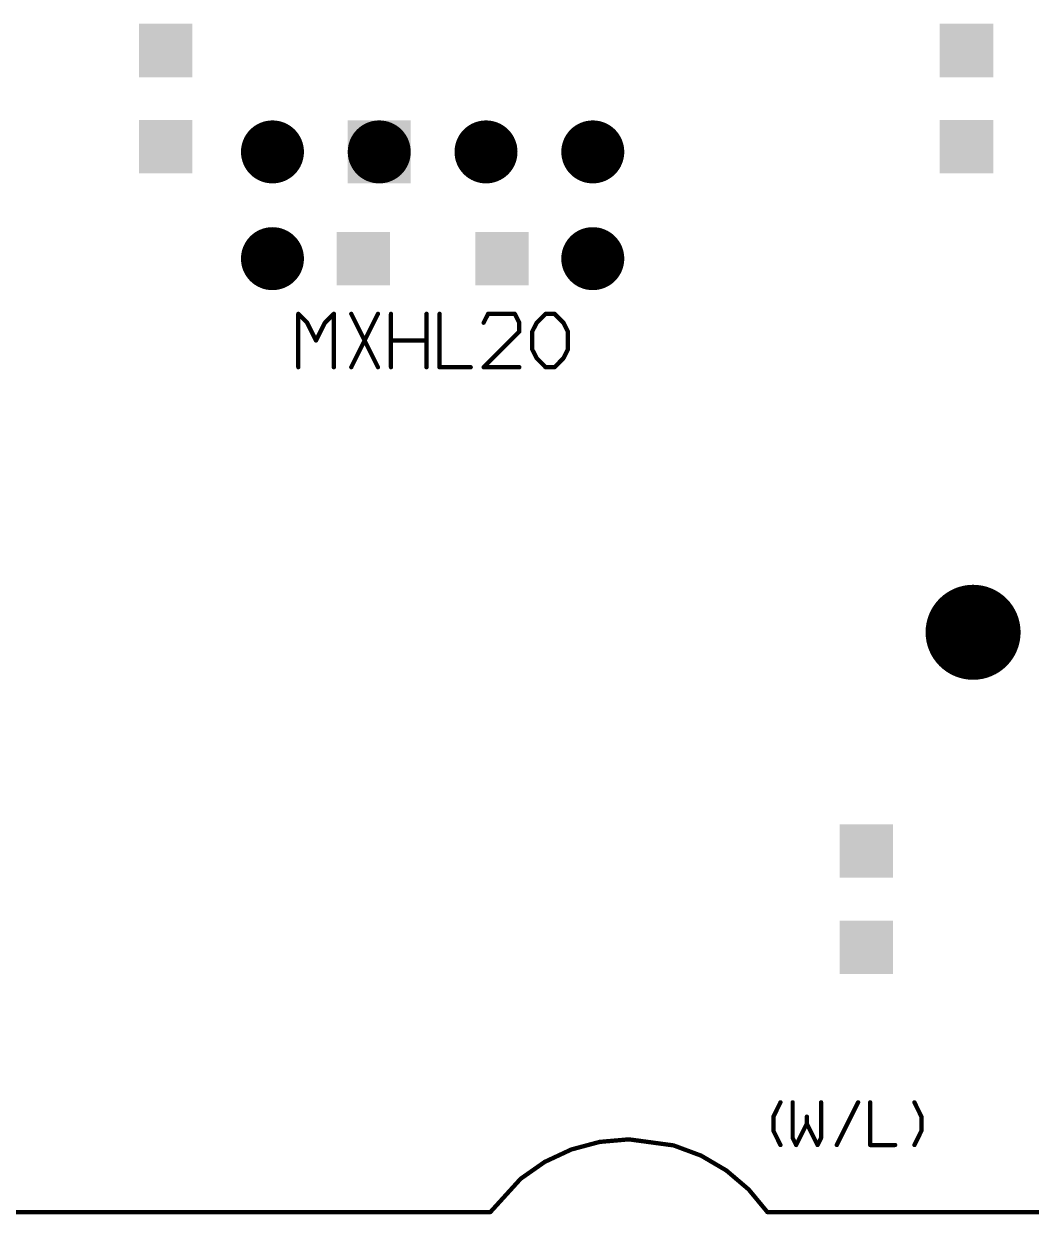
# Model space of a CAD drawing. Header units: millimetres. Extents: x 451 to 799, y 260 to 388.
# Drawn here: x 627.09 to 651.05, y 259.67 to 287.99 of the extents above; entities that cross this region are included whole.
import ezdxf

# ---------------------------------------------------------------- set-up
doc = ezdxf.new("R2010")
doc.units = ezdxf.units.MM
for name, color, linetype in [('3_A_', 4, 'Continuous'), ('4_A_', 54, 'Continuous'), ('5_A_', 7, 'Continuous'), ('8_A_', 3, 'Continuous')]:
    doc.layers.add(name, color=color, linetype=linetype)

# ---------------------------------------------------------------- blocks, each defined once
blk = doc.blocks.new('D24ROUND1_4986X1_4986')
blk.add_lwpolyline([(0.37465, 0, 0.7493, 0.7493, 1), (-0.37465, 0, 0.7493, 0.7493, 1), (0.37465, 0, 0.7493, 0.7493, 0)], format="xyseb")
blk = doc.blocks.new('D25ROUND2_2606X2_2606')
blk.add_lwpolyline([(0.56515, 0, 1.1303, 1.1303, 1), (-0.56515, 0, 1.1303, 1.1303, 1), (0.56515, 0, 1.1303, 1.1303, 0)], format="xyseb")
blk = doc.blocks.new('D16SQUARE1_27X1_27')
blk.add_solid([(-0.635, -0.635), (0.635, -0.635), (-0.635, 0.635), (0.635, 0.635)])
blk = doc.blocks.new('D41SQUARE1_4986X1_4986')
blk.add_solid([(-0.7493, -0.7493), (0.7493, -0.7493), (-0.7493, 0.7493), (0.7493, 0.7493)])

msp = doc.modelspace()

# ---------------------------------------------------------------- linework, layer by layer
at = {"layer": '5_A_'}
for points in [[(633.828, 280.881, 0.102, 0.102, 0), (633.617, 281.092, 0.102, 0.102, 0)], [(633.617, 281.092, 0.102, 0.102, 0), (633.617, 279.822, 0.102, 0.102, 0)], [(634.463, 281.092, 0.102, 0.102, 0), (634.252, 280.881, 0.102, 0.102, 0)], [(634.463, 279.822, 0.102, 0.102, 0), (634.463, 281.092, 0.102, 0.102, 0)], [(635.512, 279.822, 0.102, 0.102, 0), (634.877, 281.092, 0.102, 0.102, 0)], [(635.512, 281.092, 0.102, 0.102, 0), (634.877, 279.822, 0.102, 0.102, 0)], [(635.822, 279.822, 0.102, 0.102, 0), (635.822, 281.092, 0.102, 0.102, 0)], [(636.668, 279.822, 0.102, 0.102, 0), (636.668, 281.092, 0.102, 0.102, 0)], [(636.978, 279.822, 0.102, 0.102, 0), (636.978, 281.092, 0.102, 0.102, 0)], [(638.133, 281.092, 0.102, 0.102, 0), (638.027, 280.881, 0.102, 0.102, 0)], [(638.768, 281.092, 0.102, 0.102, 0), (638.133, 281.092, 0.102, 0.102, 0)], [(638.875, 280.881, 0.102, 0.102, 0), (638.768, 281.092, 0.102, 0.102, 0)], [(639.289, 280.881, 0.102, 0.102, 0), (639.5, 281.092, 0.102, 0.102, 0)], [(639.5, 281.092, 0.102, 0.102, 0), (639.713, 281.092, 0.102, 0.102, 0)], [(639.713, 281.092, 0.102, 0.102, 0), (639.924, 280.881, 0.102, 0.102, 0)], [(634.039, 280.457, 0.102, 0.102, 0), (633.828, 280.881, 0.102, 0.102, 0)], [(634.252, 280.881, 0.102, 0.102, 0), (634.039, 280.457, 0.102, 0.102, 0)], [(638.027, 279.822, 0.102, 0.102, 0), (638.875, 280.67, 0.102, 0.102, 0)], [(638.875, 280.67, 0.102, 0.102, 0), (638.875, 280.881, 0.102, 0.102, 0)], [(639.182, 280.67, 0.102, 0.102, 0), (639.289, 280.881, 0.102, 0.102, 0)], [(639.182, 280.246, 0.102, 0.102, 0), (639.182, 280.67, 0.102, 0.102, 0)], [(639.924, 280.881, 0.102, 0.102, 0), (640.031, 280.67, 0.102, 0.102, 0)], [(640.031, 280.67, 0.102, 0.102, 0), (640.031, 280.246, 0.102, 0.102, 0)], [(636.668, 280.457, 0.102, 0.102, 0), (635.822, 280.457, 0.102, 0.102, 0)], [(639.289, 280.035, 0.102, 0.102, 0), (639.182, 280.246, 0.102, 0.102, 0)], [(640.031, 280.246, 0.102, 0.102, 0), (639.924, 280.035, 0.102, 0.102, 0)], [(637.719, 279.822, 0.102, 0.102, 0), (636.978, 279.822, 0.102, 0.102, 0)], [(638.875, 279.822, 0.102, 0.102, 0), (638.027, 279.822, 0.102, 0.102, 0)], [(639.5, 279.822, 0.102, 0.102, 0), (639.289, 280.035, 0.102, 0.102, 0)], [(639.713, 279.822, 0.102, 0.102, 0), (639.5, 279.822, 0.102, 0.102, 0)], [(639.924, 280.035, 0.102, 0.102, 0), (639.713, 279.822, 0.102, 0.102, 0)], [(644.92, 261.991, 0.102, 0.102, 0), (645.088, 262.331, 0.102, 0.102, 0)], [(645.378, 261.483, 0.102, 0.102, 0), (645.378, 262.331, 0.102, 0.102, 0)], [(646.053, 262.331, 0.102, 0.102, 0), (646.053, 261.483, 0.102, 0.102, 0)], [(646.935, 262.331, 0.102, 0.102, 0), (646.427, 261.315, 0.102, 0.102, 0)], [(647.222, 261.315, 0.102, 0.102, 0), (647.222, 262.331, 0.102, 0.102, 0)], [(648.441, 261.991, 0.102, 0.102, 0), (648.273, 262.331, 0.102, 0.102, 0)], [(644.92, 261.653, 0.102, 0.102, 0), (644.92, 261.991, 0.102, 0.102, 0)], [(645.715, 261.991, 0.102, 0.102, 0), (645.715, 261.823, 0.102, 0.102, 0)], [(648.441, 261.653, 0.102, 0.102, 0), (648.441, 261.991, 0.102, 0.102, 0)], [(645.715, 261.823, 0.102, 0.102, 0), (645.461, 261.315, 0.102, 0.102, 0)], [(645.969, 261.315, 0.102, 0.102, 0), (645.715, 261.823, 0.102, 0.102, 0)], [(645.088, 261.315, 0.102, 0.102, 0), (644.92, 261.653, 0.102, 0.102, 0)], [(645.461, 261.315, 0.102, 0.102, 0), (645.378, 261.483, 0.102, 0.102, 0)], [(646.053, 261.483, 0.102, 0.102, 0), (645.969, 261.315, 0.102, 0.102, 0)], [(648.273, 261.315, 0.102, 0.102, 0), (648.441, 261.653, 0.102, 0.102, 0)], [(647.816, 261.315, 0.102, 0.102, 0), (647.222, 261.315, 0.102, 0.102, 0)]]:
    msp.add_lwpolyline(points, format="xyseb", dxfattribs=at)
for points in [[(633.592, 281.092, 0.0508, 0.0508, 1), (633.643, 281.092, 0.0508, 0.0508, 1), (633.592, 281.092, 0.0508, 0.0508, 0)], [(633.592, 281.092, 0.0508, 0.0508, 1), (633.643, 281.092, 0.0508, 0.0508, 1), (633.592, 281.092, 0.0508, 0.0508, 0)], [(633.592, 281.092, 0.0508, 0.0508, 1), (633.643, 281.092, 0.0508, 0.0508, 1), (633.592, 281.092, 0.0508, 0.0508, 0)], [(634.438, 281.092, 0.0508, 0.0508, 1), (634.489, 281.092, 0.0508, 0.0508, 1), (634.438, 281.092, 0.0508, 0.0508, 0)], [(634.438, 281.092, 0.0508, 0.0508, 1), (634.489, 281.092, 0.0508, 0.0508, 1), (634.438, 281.092, 0.0508, 0.0508, 0)], [(634.438, 281.092, 0.0508, 0.0508, 1), (634.489, 281.092, 0.0508, 0.0508, 1), (634.438, 281.092, 0.0508, 0.0508, 0)], [(634.852, 281.092, 0.0508, 0.0508, 1), (634.903, 281.092, 0.0508, 0.0508, 1), (634.852, 281.092, 0.0508, 0.0508, 0)], [(634.852, 281.092, 0.0508, 0.0508, 1), (634.903, 281.092, 0.0508, 0.0508, 1), (634.852, 281.092, 0.0508, 0.0508, 0)], [(635.487, 281.092, 0.0508, 0.0508, 1), (635.538, 281.092, 0.0508, 0.0508, 1), (635.487, 281.092, 0.0508, 0.0508, 0)], [(635.797, 281.092, 0.0508, 0.0508, 1), (635.847, 281.092, 0.0508, 0.0508, 1), (635.797, 281.092, 0.0508, 0.0508, 0)], [(635.797, 281.092, 0.0508, 0.0508, 1), (635.847, 281.092, 0.0508, 0.0508, 1), (635.797, 281.092, 0.0508, 0.0508, 0)], [(636.642, 281.092, 0.0508, 0.0508, 1), (636.693, 281.092, 0.0508, 0.0508, 1), (636.642, 281.092, 0.0508, 0.0508, 0)], [(636.642, 281.092, 0.0508, 0.0508, 1), (636.693, 281.092, 0.0508, 0.0508, 1), (636.642, 281.092, 0.0508, 0.0508, 0)], [(636.952, 281.092, 0.0508, 0.0508, 1), (637.003, 281.092, 0.0508, 0.0508, 1), (636.952, 281.092, 0.0508, 0.0508, 0)], [(636.952, 281.092, 0.0508, 0.0508, 1), (637.003, 281.092, 0.0508, 0.0508, 1), (636.952, 281.092, 0.0508, 0.0508, 0)], [(638.108, 281.092, 0.0508, 0.0508, 1), (638.159, 281.092, 0.0508, 0.0508, 1), (638.108, 281.092, 0.0508, 0.0508, 0)], [(638.108, 281.092, 0.0508, 0.0508, 1), (638.159, 281.092, 0.0508, 0.0508, 1), (638.108, 281.092, 0.0508, 0.0508, 0)], [(638.108, 281.092, 0.0508, 0.0508, 1), (638.159, 281.092, 0.0508, 0.0508, 1), (638.108, 281.092, 0.0508, 0.0508, 0)], [(638.743, 281.092, 0.0508, 0.0508, 1), (638.794, 281.092, 0.0508, 0.0508, 1), (638.743, 281.092, 0.0508, 0.0508, 0)], [(638.743, 281.092, 0.0508, 0.0508, 1), (638.794, 281.092, 0.0508, 0.0508, 1), (638.743, 281.092, 0.0508, 0.0508, 0)], [(638.743, 281.092, 0.0508, 0.0508, 1), (638.794, 281.092, 0.0508, 0.0508, 1), (638.743, 281.092, 0.0508, 0.0508, 0)], [(639.475, 281.092, 0.0508, 0.0508, 1), (639.525, 281.092, 0.0508, 0.0508, 1), (639.475, 281.092, 0.0508, 0.0508, 0)], [(639.475, 281.092, 0.0508, 0.0508, 1), (639.525, 281.092, 0.0508, 0.0508, 1), (639.475, 281.092, 0.0508, 0.0508, 0)], [(639.475, 281.092, 0.0508, 0.0508, 1), (639.525, 281.092, 0.0508, 0.0508, 1), (639.475, 281.092, 0.0508, 0.0508, 0)], [(639.688, 281.092, 0.0508, 0.0508, 1), (639.739, 281.092, 0.0508, 0.0508, 1), (639.688, 281.092, 0.0508, 0.0508, 0)], [(639.688, 281.092, 0.0508, 0.0508, 1), (639.739, 281.092, 0.0508, 0.0508, 1), (639.688, 281.092, 0.0508, 0.0508, 0)], [(639.688, 281.092, 0.0508, 0.0508, 1), (639.739, 281.092, 0.0508, 0.0508, 1), (639.688, 281.092, 0.0508, 0.0508, 0)], [(633.803, 280.881, 0.0508, 0.0508, 1), (633.854, 280.881, 0.0508, 0.0508, 1), (633.803, 280.881, 0.0508, 0.0508, 0)], [(633.803, 280.881, 0.0508, 0.0508, 1), (633.854, 280.881, 0.0508, 0.0508, 1), (633.803, 280.881, 0.0508, 0.0508, 0)], [(633.803, 280.881, 0.0508, 0.0508, 1), (633.854, 280.881, 0.0508, 0.0508, 1), (633.803, 280.881, 0.0508, 0.0508, 0)], [(634.227, 280.881, 0.0508, 0.0508, 1), (634.278, 280.881, 0.0508, 0.0508, 1), (634.227, 280.881, 0.0508, 0.0508, 0)], [(634.227, 280.881, 0.0508, 0.0508, 1), (634.278, 280.881, 0.0508, 0.0508, 1), (634.227, 280.881, 0.0508, 0.0508, 0)], [(634.227, 280.881, 0.0508, 0.0508, 1), (634.278, 280.881, 0.0508, 0.0508, 1), (634.227, 280.881, 0.0508, 0.0508, 0)], [(638.001, 280.881, 0.0508, 0.0508, 1), (638.052, 280.881, 0.0508, 0.0508, 1), (638.001, 280.881, 0.0508, 0.0508, 0)], [(638.001, 280.881, 0.0508, 0.0508, 1), (638.052, 280.881, 0.0508, 0.0508, 1), (638.001, 280.881, 0.0508, 0.0508, 0)], [(638.85, 280.881, 0.0508, 0.0508, 1), (638.901, 280.881, 0.0508, 0.0508, 1), (638.85, 280.881, 0.0508, 0.0508, 0)], [(638.85, 280.881, 0.0508, 0.0508, 1), (638.901, 280.881, 0.0508, 0.0508, 1), (638.85, 280.881, 0.0508, 0.0508, 0)], [(638.85, 280.881, 0.0508, 0.0508, 1), (638.901, 280.881, 0.0508, 0.0508, 1), (638.85, 280.881, 0.0508, 0.0508, 0)], [(638.85, 280.67, 0.0508, 0.0508, 1), (638.901, 280.67, 0.0508, 0.0508, 1), (638.85, 280.67, 0.0508, 0.0508, 0)], [(638.85, 280.67, 0.0508, 0.0508, 1), (638.901, 280.67, 0.0508, 0.0508, 1), (638.85, 280.67, 0.0508, 0.0508, 0)], [(638.85, 280.67, 0.0508, 0.0508, 1), (638.901, 280.67, 0.0508, 0.0508, 1), (638.85, 280.67, 0.0508, 0.0508, 0)], [(639.157, 280.67, 0.0508, 0.0508, 1), (639.208, 280.67, 0.0508, 0.0508, 1), (639.157, 280.67, 0.0508, 0.0508, 0)], [(639.157, 280.67, 0.0508, 0.0508, 1), (639.208, 280.67, 0.0508, 0.0508, 1), (639.157, 280.67, 0.0508, 0.0508, 0)], [(639.157, 280.67, 0.0508, 0.0508, 1), (639.208, 280.67, 0.0508, 0.0508, 1), (639.157, 280.67, 0.0508, 0.0508, 0)], [(639.264, 280.881, 0.0508, 0.0508, 1), (639.315, 280.881, 0.0508, 0.0508, 1), (639.264, 280.881, 0.0508, 0.0508, 0)], [(639.264, 280.881, 0.0508, 0.0508, 1), (639.315, 280.881, 0.0508, 0.0508, 1), (639.264, 280.881, 0.0508, 0.0508, 0)], [(639.264, 280.881, 0.0508, 0.0508, 1), (639.315, 280.881, 0.0508, 0.0508, 1), (639.264, 280.881, 0.0508, 0.0508, 0)], [(639.899, 280.881, 0.0508, 0.0508, 1), (639.95, 280.881, 0.0508, 0.0508, 1), (639.899, 280.881, 0.0508, 0.0508, 0)], [(639.899, 280.881, 0.0508, 0.0508, 1), (639.95, 280.881, 0.0508, 0.0508, 1), (639.899, 280.881, 0.0508, 0.0508, 0)], [(639.899, 280.881, 0.0508, 0.0508, 1), (639.95, 280.881, 0.0508, 0.0508, 1), (639.899, 280.881, 0.0508, 0.0508, 0)], [(640.005, 280.67, 0.0508, 0.0508, 1), (640.056, 280.67, 0.0508, 0.0508, 1), (640.005, 280.67, 0.0508, 0.0508, 0)], [(640.005, 280.67, 0.0508, 0.0508, 1), (640.056, 280.67, 0.0508, 0.0508, 1), (640.005, 280.67, 0.0508, 0.0508, 0)], [(640.005, 280.67, 0.0508, 0.0508, 1), (640.056, 280.67, 0.0508, 0.0508, 1), (640.005, 280.67, 0.0508, 0.0508, 0)], [(634.014, 280.457, 0.0508, 0.0508, 1), (634.064, 280.457, 0.0508, 0.0508, 1), (634.014, 280.457, 0.0508, 0.0508, 0)], [(634.014, 280.457, 0.0508, 0.0508, 1), (634.064, 280.457, 0.0508, 0.0508, 1), (634.014, 280.457, 0.0508, 0.0508, 0)], [(634.014, 280.457, 0.0508, 0.0508, 1), (634.064, 280.457, 0.0508, 0.0508, 1), (634.014, 280.457, 0.0508, 0.0508, 0)], [(635.797, 280.457, 0.0508, 0.0508, 1), (635.847, 280.457, 0.0508, 0.0508, 1), (635.797, 280.457, 0.0508, 0.0508, 0)], [(635.797, 280.457, 0.0508, 0.0508, 1), (635.847, 280.457, 0.0508, 0.0508, 1), (635.797, 280.457, 0.0508, 0.0508, 0)], [(636.642, 280.457, 0.0508, 0.0508, 1), (636.693, 280.457, 0.0508, 0.0508, 1), (636.642, 280.457, 0.0508, 0.0508, 0)], [(639.157, 280.246, 0.0508, 0.0508, 1), (639.208, 280.246, 0.0508, 0.0508, 1), (639.157, 280.246, 0.0508, 0.0508, 0)], [(639.157, 280.246, 0.0508, 0.0508, 1), (639.208, 280.246, 0.0508, 0.0508, 1), (639.157, 280.246, 0.0508, 0.0508, 0)], [(639.157, 280.246, 0.0508, 0.0508, 1), (639.208, 280.246, 0.0508, 0.0508, 1), (639.157, 280.246, 0.0508, 0.0508, 0)], [(640.005, 280.246, 0.0508, 0.0508, 1), (640.056, 280.246, 0.0508, 0.0508, 1), (640.005, 280.246, 0.0508, 0.0508, 0)], [(640.005, 280.246, 0.0508, 0.0508, 1), (640.056, 280.246, 0.0508, 0.0508, 1), (640.005, 280.246, 0.0508, 0.0508, 0)], [(640.005, 280.246, 0.0508, 0.0508, 1), (640.056, 280.246, 0.0508, 0.0508, 1), (640.005, 280.246, 0.0508, 0.0508, 0)], [(633.592, 279.822, 0.0508, 0.0508, 1), (633.643, 279.822, 0.0508, 0.0508, 1), (633.592, 279.822, 0.0508, 0.0508, 0)], [(633.592, 279.822, 0.0508, 0.0508, 1), (633.643, 279.822, 0.0508, 0.0508, 1), (633.592, 279.822, 0.0508, 0.0508, 0)], [(634.438, 279.822, 0.0508, 0.0508, 1), (634.489, 279.822, 0.0508, 0.0508, 1), (634.438, 279.822, 0.0508, 0.0508, 0)], [(634.852, 279.822, 0.0508, 0.0508, 1), (634.903, 279.822, 0.0508, 0.0508, 1), (634.852, 279.822, 0.0508, 0.0508, 0)], [(634.852, 279.822, 0.0508, 0.0508, 1), (634.903, 279.822, 0.0508, 0.0508, 1), (634.852, 279.822, 0.0508, 0.0508, 0)], [(635.487, 279.822, 0.0508, 0.0508, 1), (635.538, 279.822, 0.0508, 0.0508, 1), (635.487, 279.822, 0.0508, 0.0508, 0)], [(635.797, 279.822, 0.0508, 0.0508, 1), (635.847, 279.822, 0.0508, 0.0508, 1), (635.797, 279.822, 0.0508, 0.0508, 0)], [(636.642, 279.822, 0.0508, 0.0508, 1), (636.693, 279.822, 0.0508, 0.0508, 1), (636.642, 279.822, 0.0508, 0.0508, 0)], [(636.952, 279.822, 0.0508, 0.0508, 1), (637.003, 279.822, 0.0508, 0.0508, 1), (636.952, 279.822, 0.0508, 0.0508, 0)], [(636.952, 279.822, 0.0508, 0.0508, 1), (637.003, 279.822, 0.0508, 0.0508, 1), (636.952, 279.822, 0.0508, 0.0508, 0)], [(636.952, 279.822, 0.0508, 0.0508, 1), (637.003, 279.822, 0.0508, 0.0508, 1), (636.952, 279.822, 0.0508, 0.0508, 0)], [(637.694, 279.822, 0.0508, 0.0508, 1), (637.745, 279.822, 0.0508, 0.0508, 1), (637.694, 279.822, 0.0508, 0.0508, 0)], [(638.001, 279.822, 0.0508, 0.0508, 1), (638.052, 279.822, 0.0508, 0.0508, 1), (638.001, 279.822, 0.0508, 0.0508, 0)], [(638.001, 279.822, 0.0508, 0.0508, 1), (638.052, 279.822, 0.0508, 0.0508, 1), (638.001, 279.822, 0.0508, 0.0508, 0)], [(638.001, 279.822, 0.0508, 0.0508, 1), (638.052, 279.822, 0.0508, 0.0508, 1), (638.001, 279.822, 0.0508, 0.0508, 0)], [(638.85, 279.822, 0.0508, 0.0508, 1), (638.901, 279.822, 0.0508, 0.0508, 1), (638.85, 279.822, 0.0508, 0.0508, 0)], [(639.264, 280.035, 0.0508, 0.0508, 1), (639.315, 280.035, 0.0508, 0.0508, 1), (639.264, 280.035, 0.0508, 0.0508, 0)], [(639.264, 280.035, 0.0508, 0.0508, 1), (639.315, 280.035, 0.0508, 0.0508, 1), (639.264, 280.035, 0.0508, 0.0508, 0)], [(639.264, 280.035, 0.0508, 0.0508, 1), (639.315, 280.035, 0.0508, 0.0508, 1), (639.264, 280.035, 0.0508, 0.0508, 0)], [(639.475, 279.822, 0.0508, 0.0508, 1), (639.525, 279.822, 0.0508, 0.0508, 1), (639.475, 279.822, 0.0508, 0.0508, 0)], [(639.475, 279.822, 0.0508, 0.0508, 1), (639.525, 279.822, 0.0508, 0.0508, 1), (639.475, 279.822, 0.0508, 0.0508, 0)], [(639.475, 279.822, 0.0508, 0.0508, 1), (639.525, 279.822, 0.0508, 0.0508, 1), (639.475, 279.822, 0.0508, 0.0508, 0)], [(639.688, 279.822, 0.0508, 0.0508, 1), (639.739, 279.822, 0.0508, 0.0508, 1), (639.688, 279.822, 0.0508, 0.0508, 0)], [(639.688, 279.822, 0.0508, 0.0508, 1), (639.739, 279.822, 0.0508, 0.0508, 1), (639.688, 279.822, 0.0508, 0.0508, 0)], [(639.688, 279.822, 0.0508, 0.0508, 1), (639.739, 279.822, 0.0508, 0.0508, 1), (639.688, 279.822, 0.0508, 0.0508, 0)], [(639.899, 280.035, 0.0508, 0.0508, 1), (639.95, 280.035, 0.0508, 0.0508, 1), (639.899, 280.035, 0.0508, 0.0508, 0)], [(639.899, 280.035, 0.0508, 0.0508, 1), (639.95, 280.035, 0.0508, 0.0508, 1), (639.899, 280.035, 0.0508, 0.0508, 0)], [(639.899, 280.035, 0.0508, 0.0508, 1), (639.95, 280.035, 0.0508, 0.0508, 1), (639.899, 280.035, 0.0508, 0.0508, 0)], [(645.063, 262.331, 0.0508, 0.0508, 1), (645.113, 262.331, 0.0508, 0.0508, 1), (645.063, 262.331, 0.0508, 0.0508, 0)], [(645.063, 262.331, 0.0508, 0.0508, 1), (645.113, 262.331, 0.0508, 0.0508, 1), (645.063, 262.331, 0.0508, 0.0508, 0)], [(645.352, 262.331, 0.0508, 0.0508, 1), (645.403, 262.331, 0.0508, 0.0508, 1), (645.352, 262.331, 0.0508, 0.0508, 0)], [(645.352, 262.331, 0.0508, 0.0508, 1), (645.403, 262.331, 0.0508, 0.0508, 1), (645.352, 262.331, 0.0508, 0.0508, 0)], [(646.028, 262.331, 0.0508, 0.0508, 1), (646.079, 262.331, 0.0508, 0.0508, 1), (646.028, 262.331, 0.0508, 0.0508, 0)], [(646.909, 262.331, 0.0508, 0.0508, 1), (646.96, 262.331, 0.0508, 0.0508, 1), (646.909, 262.331, 0.0508, 0.0508, 0)], [(647.196, 262.331, 0.0508, 0.0508, 1), (647.247, 262.331, 0.0508, 0.0508, 1), (647.196, 262.331, 0.0508, 0.0508, 0)], [(647.196, 262.331, 0.0508, 0.0508, 1), (647.247, 262.331, 0.0508, 0.0508, 1), (647.196, 262.331, 0.0508, 0.0508, 0)], [(648.248, 262.331, 0.0508, 0.0508, 1), (648.299, 262.331, 0.0508, 0.0508, 1), (648.248, 262.331, 0.0508, 0.0508, 0)], [(648.248, 262.331, 0.0508, 0.0508, 1), (648.299, 262.331, 0.0508, 0.0508, 1), (648.248, 262.331, 0.0508, 0.0508, 0)], [(644.895, 261.991, 0.0508, 0.0508, 1), (644.946, 261.991, 0.0508, 0.0508, 1), (644.895, 261.991, 0.0508, 0.0508, 0)], [(644.895, 261.991, 0.0508, 0.0508, 1), (644.946, 261.991, 0.0508, 0.0508, 1), (644.895, 261.991, 0.0508, 0.0508, 0)], [(644.895, 261.991, 0.0508, 0.0508, 1), (644.946, 261.991, 0.0508, 0.0508, 1), (644.895, 261.991, 0.0508, 0.0508, 0)], [(645.69, 261.991, 0.0508, 0.0508, 1), (645.741, 261.991, 0.0508, 0.0508, 1), (645.69, 261.991, 0.0508, 0.0508, 0)], [(648.415, 261.991, 0.0508, 0.0508, 1), (648.466, 261.991, 0.0508, 0.0508, 1), (648.415, 261.991, 0.0508, 0.0508, 0)], [(648.415, 261.991, 0.0508, 0.0508, 1), (648.466, 261.991, 0.0508, 0.0508, 1), (648.415, 261.991, 0.0508, 0.0508, 0)], [(648.415, 261.991, 0.0508, 0.0508, 1), (648.466, 261.991, 0.0508, 0.0508, 1), (648.415, 261.991, 0.0508, 0.0508, 0)], [(645.69, 261.823, 0.0508, 0.0508, 1), (645.741, 261.823, 0.0508, 0.0508, 1), (645.69, 261.823, 0.0508, 0.0508, 0)], [(645.69, 261.823, 0.0508, 0.0508, 1), (645.741, 261.823, 0.0508, 0.0508, 1), (645.69, 261.823, 0.0508, 0.0508, 0)], [(645.69, 261.823, 0.0508, 0.0508, 1), (645.741, 261.823, 0.0508, 0.0508, 1), (645.69, 261.823, 0.0508, 0.0508, 0)], [(645.69, 261.823, 0.0508, 0.0508, 1), (645.741, 261.823, 0.0508, 0.0508, 1), (645.69, 261.823, 0.0508, 0.0508, 0)], [(645.69, 261.823, 0.0508, 0.0508, 1), (645.741, 261.823, 0.0508, 0.0508, 1), (645.69, 261.823, 0.0508, 0.0508, 0)], [(644.895, 261.653, 0.0508, 0.0508, 1), (644.946, 261.653, 0.0508, 0.0508, 1), (644.895, 261.653, 0.0508, 0.0508, 0)], [(644.895, 261.653, 0.0508, 0.0508, 1), (644.946, 261.653, 0.0508, 0.0508, 1), (644.895, 261.653, 0.0508, 0.0508, 0)], [(644.895, 261.653, 0.0508, 0.0508, 1), (644.946, 261.653, 0.0508, 0.0508, 1), (644.895, 261.653, 0.0508, 0.0508, 0)], [(645.352, 261.483, 0.0508, 0.0508, 1), (645.403, 261.483, 0.0508, 0.0508, 1), (645.352, 261.483, 0.0508, 0.0508, 0)], [(645.352, 261.483, 0.0508, 0.0508, 1), (645.403, 261.483, 0.0508, 0.0508, 1), (645.352, 261.483, 0.0508, 0.0508, 0)], [(645.352, 261.483, 0.0508, 0.0508, 1), (645.403, 261.483, 0.0508, 0.0508, 1), (645.352, 261.483, 0.0508, 0.0508, 0)], [(646.028, 261.483, 0.0508, 0.0508, 1), (646.079, 261.483, 0.0508, 0.0508, 1), (646.028, 261.483, 0.0508, 0.0508, 0)], [(646.028, 261.483, 0.0508, 0.0508, 1), (646.079, 261.483, 0.0508, 0.0508, 1), (646.028, 261.483, 0.0508, 0.0508, 0)], [(646.028, 261.483, 0.0508, 0.0508, 1), (646.079, 261.483, 0.0508, 0.0508, 1), (646.028, 261.483, 0.0508, 0.0508, 0)], [(648.415, 261.653, 0.0508, 0.0508, 1), (648.466, 261.653, 0.0508, 0.0508, 1), (648.415, 261.653, 0.0508, 0.0508, 0)], [(648.415, 261.653, 0.0508, 0.0508, 1), (648.466, 261.653, 0.0508, 0.0508, 1), (648.415, 261.653, 0.0508, 0.0508, 0)], [(648.415, 261.653, 0.0508, 0.0508, 1), (648.466, 261.653, 0.0508, 0.0508, 1), (648.415, 261.653, 0.0508, 0.0508, 0)], [(645.063, 261.315, 0.0508, 0.0508, 1), (645.113, 261.315, 0.0508, 0.0508, 1), (645.063, 261.315, 0.0508, 0.0508, 0)], [(645.436, 261.315, 0.0508, 0.0508, 1), (645.487, 261.315, 0.0508, 0.0508, 1), (645.436, 261.315, 0.0508, 0.0508, 0)], [(645.436, 261.315, 0.0508, 0.0508, 1), (645.487, 261.315, 0.0508, 0.0508, 1), (645.436, 261.315, 0.0508, 0.0508, 0)], [(645.436, 261.315, 0.0508, 0.0508, 1), (645.487, 261.315, 0.0508, 0.0508, 1), (645.436, 261.315, 0.0508, 0.0508, 0)], [(645.944, 261.315, 0.0508, 0.0508, 1), (645.995, 261.315, 0.0508, 0.0508, 1), (645.944, 261.315, 0.0508, 0.0508, 0)], [(645.944, 261.315, 0.0508, 0.0508, 1), (645.995, 261.315, 0.0508, 0.0508, 1), (645.944, 261.315, 0.0508, 0.0508, 0)], [(645.944, 261.315, 0.0508, 0.0508, 1), (645.995, 261.315, 0.0508, 0.0508, 1), (645.944, 261.315, 0.0508, 0.0508, 0)], [(646.401, 261.315, 0.0508, 0.0508, 1), (646.452, 261.315, 0.0508, 0.0508, 1), (646.401, 261.315, 0.0508, 0.0508, 0)], [(646.401, 261.315, 0.0508, 0.0508, 1), (646.452, 261.315, 0.0508, 0.0508, 1), (646.401, 261.315, 0.0508, 0.0508, 0)], [(647.196, 261.315, 0.0508, 0.0508, 1), (647.247, 261.315, 0.0508, 0.0508, 1), (647.196, 261.315, 0.0508, 0.0508, 0)], [(647.196, 261.315, 0.0508, 0.0508, 1), (647.247, 261.315, 0.0508, 0.0508, 1), (647.196, 261.315, 0.0508, 0.0508, 0)], [(647.196, 261.315, 0.0508, 0.0508, 1), (647.247, 261.315, 0.0508, 0.0508, 1), (647.196, 261.315, 0.0508, 0.0508, 0)], [(647.791, 261.315, 0.0508, 0.0508, 1), (647.841, 261.315, 0.0508, 0.0508, 1), (647.791, 261.315, 0.0508, 0.0508, 0)], [(648.248, 261.315, 0.0508, 0.0508, 1), (648.299, 261.315, 0.0508, 0.0508, 1), (648.248, 261.315, 0.0508, 0.0508, 0)]]:
    msp.add_lwpolyline(points, format="xyseb", close=True, dxfattribs=at)
at = {"layer": '8_A_'}
for points in [[(641.481, 261.45, 0.102, 0.102, 0), (640.786, 261.389, 0.102, 0.102, 0), (640.113, 261.209, 0.102, 0.102, 0), (639.481, 260.914, 0.102, 0.102, 0), (638.909, 260.514, 0.102, 0.102, 0), (638.187, 259.72, 0.102, 0.102, 0)], [(644.776, 259.72, 0.102, 0.102, 0), (644.331, 260.258, 0.102, 0.102, 0), (643.8, 260.71, 0.102, 0.102, 0), (643.199, 261.063, 0.102, 0.102, 0), (642.545, 261.306, 0.102, 0.102, 0), (641.481, 261.45, 0.102, 0.102, 0)], [(525.898, 259.72, 0.102, 0.102, 0), (638.187, 259.72, 0.102, 0.102, 0)], [(644.776, 259.72, 0.102, 0.102, 0), (735.913, 259.72, 0.102, 0.102, 0)]]:
    msp.add_lwpolyline(points, format="xyseb", dxfattribs=at)
for points in [[(641.456, 261.45, 0.0508, 0.0508, 1), (641.507, 261.45, 0.0508, 0.0508, 1), (641.456, 261.45, 0.0508, 0.0508, 0)], [(641.456, 261.45, 0.0508, 0.0508, 1), (641.507, 261.45, 0.0508, 0.0508, 1), (641.456, 261.45, 0.0508, 0.0508, 0)], [(638.161, 259.72, 0.0508, 0.0508, 1), (638.212, 259.72, 0.0508, 0.0508, 1), (638.161, 259.72, 0.0508, 0.0508, 0)], [(638.161, 259.72, 0.0508, 0.0508, 1), (638.212, 259.72, 0.0508, 0.0508, 1), (638.161, 259.72, 0.0508, 0.0508, 0)], [(638.161, 259.72, 0.0508, 0.0508, 1), (638.212, 259.72, 0.0508, 0.0508, 1), (638.161, 259.72, 0.0508, 0.0508, 0)], [(644.75, 259.72, 0.0508, 0.0508, 1), (644.801, 259.72, 0.0508, 0.0508, 1), (644.75, 259.72, 0.0508, 0.0508, 0)], [(644.75, 259.72, 0.0508, 0.0508, 1), (644.801, 259.72, 0.0508, 0.0508, 1), (644.75, 259.72, 0.0508, 0.0508, 0)]]:
    msp.add_lwpolyline(points, format="xyseb", close=True, dxfattribs=at)

# ---------------------------------------------------------------- block references
at = {"layer": '3_A_'}
for name, p in [('D24ROUND1_4986X1_4986', (633.003, 284.945)), ('D24ROUND1_4986X1_4986', (635.543, 284.945)), ('D24ROUND1_4986X1_4986', (638.083, 284.945)), ('D24ROUND1_4986X1_4986', (640.623, 284.945)), ('D24ROUND1_4986X1_4986', (633.003, 282.405)), ('D24ROUND1_4986X1_4986', (640.623, 282.405)), ('D25ROUND2_2606X2_2606', (649.67, 273.515))]:
    msp.add_blockref(name, p, dxfattribs=at)
at = {"layer": '4_A_'}
for name, p in [('D16SQUARE1_27X1_27', (630.463, 287.358)), ('D16SQUARE1_27X1_27', (649.513, 287.358)), ('D16SQUARE1_27X1_27', (630.463, 285.072)), ('D24ROUND1_4986X1_4986', (633.003, 284.945)), ('D41SQUARE1_4986X1_4986', (635.543, 284.945)), ('D24ROUND1_4986X1_4986', (638.083, 284.945)), ('D24ROUND1_4986X1_4986', (640.623, 284.945)), ('D16SQUARE1_27X1_27', (649.513, 285.072)), ('D24ROUND1_4986X1_4986', (633.003, 282.405)), ('D16SQUARE1_27X1_27', (635.162, 282.405)), ('D16SQUARE1_27X1_27', (638.464, 282.405)), ('D24ROUND1_4986X1_4986', (640.623, 282.405)), ('D25ROUND2_2606X2_2606', (649.67, 273.515)), ('D16SQUARE1_27X1_27', (647.13, 268.308)), ('D16SQUARE1_27X1_27', (647.13, 266.022))]:
    msp.add_blockref(name, p, dxfattribs=at)

doc.saveas('drawing.dxf')
